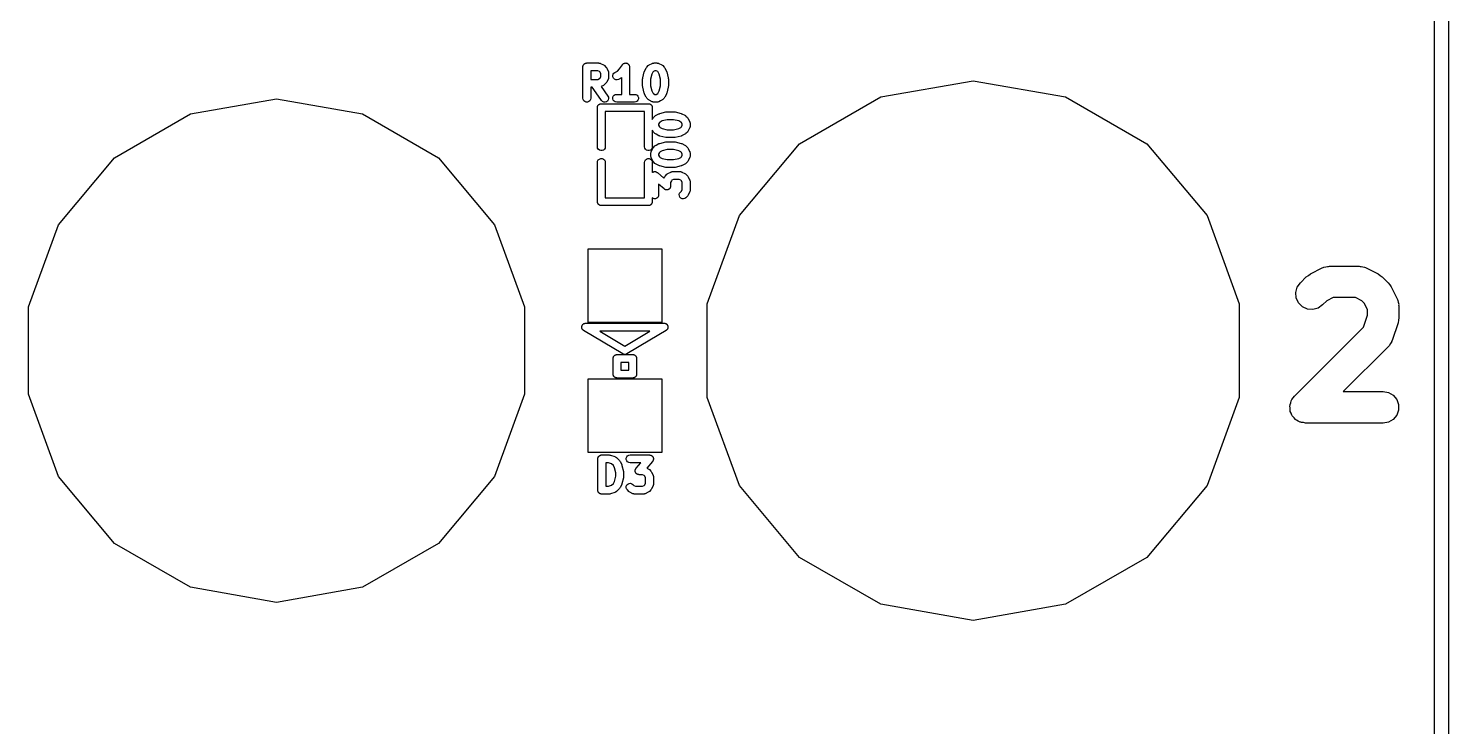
# Model space of a CAD drawing. Extents: x 51 to 137, y -158 to -25.
# Drawn here: x 113.52 to 136.51, y -80.14 to -68.83 of the extents above; entities that cross this region are included whole.
import ezdxf

# ---------------------------------------------------------------- set-up
doc = ezdxf.new("R2010")
doc.units = 0
doc.header["$MEASUREMENT"] = 0
doc.layers.add('BLACK', color=7, linetype='CONTINUOUS')

msp = doc.modelspace()

# ---------------------------------------------------------------- linework, layer by layer
at = {"layer": 'Black'}
for p, q in [((136.286, -119.911), (136.286, -28.1863)), ((136.515, -28.1813), (136.515, -119.921)), ((122.495, -69.455), (122.496, -69.4495)), ((122.495, -69.963), (122.495, -69.455)), ((122.496, -69.444), (122.498, -69.4388)), ((122.496, -69.4495), (122.496, -69.444)), ((122.498, -69.4333), (122.501, -69.4285)), ((122.498, -69.4388), (122.498, -69.4333)), ((122.501, -69.4285), (122.503, -69.4233)), ((122.503, -69.4233), (122.507, -69.419)), ((122.507, -69.419), (122.509, -69.4142)), ((122.509, -69.4142), (122.514, -69.4106)), ((122.514, -69.4106), (122.517, -69.4064)), ((122.517, -69.4064), (122.522, -69.4036)), ((122.522, -69.4036), (122.526, -69.4)), ((122.526, -69.4), (122.532, -69.3981)), ((122.532, -69.3981), (122.536, -69.3953)), ((122.536, -69.3953), (122.542, -69.3944)), ((122.542, -69.3944), (122.547, -69.3925)), ((122.547, -69.3925), (122.553, -69.3925)), ((122.553, -69.3925), (122.558, -69.3915)), ((122.558, -69.3915), (122.752, -69.3915)), ((122.752, -69.3915), (122.755, -69.3921)), ((122.755, -69.3921), (122.759, -69.3919)), ((122.759, -69.3919), (122.766, -69.394)), ((122.766, -69.394), (122.773, -69.3953)), ((122.773, -69.3953), (122.777, -69.3972)), ((122.777, -69.3972), (122.78, -69.3982)), ((122.78, -69.3982), (122.828, -69.4224)), ((122.828, -69.4224), (122.837, -69.4285)), ((122.837, -69.4285), (122.845, -69.4343)), ((122.845, -69.4343), (122.869, -69.4585)), ((122.869, -69.4585), (122.875, -69.4668)), ((123.089, -69.4871), (123.134, -69.4198)), ((123.134, -69.4198), (123.137, -69.4172)), ((123.137, -69.4172), (123.138, -69.4142)), ((123.138, -69.4142), (123.144, -69.4093)), ((123.144, -69.4093), (123.149, -69.4038)), ((123.149, -69.4038), (123.153, -69.4023)), ((123.153, -69.4023), (123.155, -69.4)), ((123.155, -69.4), (123.162, -69.3974)), ((123.162, -69.3974), (123.169, -69.3941)), ((123.169, -69.3941), (123.173, -69.3937)), ((123.173, -69.3937), (123.176, -69.3925)), ((123.176, -69.3925), (123.184, -69.3925)), ((123.184, -69.3925), (123.191, -69.3916)), ((123.191, -69.3916), (123.195, -69.3925)), ((123.195, -69.3925), (123.198, -69.3925)), ((123.198, -69.3925), (123.205, -69.3951)), ((123.205, -69.3951), (123.213, -69.3969)), ((123.213, -69.3969), (123.216, -69.3988)), ((123.216, -69.3988), (123.219, -69.4)), ((123.219, -69.4), (123.225, -69.4049)), ((123.225, -69.4049), (123.231, -69.4091)), ((123.231, -69.4091), (123.233, -69.4119)), ((123.233, -69.4119), (123.236, -69.4142)), ((123.236, -69.4142), (123.24, -69.4208)), ((123.24, -69.4208), (123.244, -69.4269)), ((123.244, -69.4269), (123.245, -69.4302)), ((123.245, -69.4302), (123.247, -69.4333)), ((123.247, -69.4333), (123.248, -69.4407)), ((123.248, -69.4407), (123.25, -69.448)), ((123.25, -69.448), (123.25, -69.4515)), ((123.25, -69.4515), (123.251, -69.455)), ((123.251, -69.455), (123.251, -69.8995)), ((123.523, -69.4668), (123.529, -69.4585)), ((123.529, -69.4585), (123.553, -69.4343)), ((123.553, -69.4343), (123.562, -69.4285)), ((123.562, -69.4285), (123.57, -69.4224)), ((123.57, -69.4224), (123.618, -69.3982)), ((123.618, -69.3982), (123.622, -69.3972)), ((123.622, -69.3972), (123.625, -69.3953)), ((123.625, -69.3953), (123.632, -69.394)), ((123.632, -69.394), (123.639, -69.3919)), ((123.639, -69.3919), (123.643, -69.3921)), ((123.643, -69.3921), (123.647, -69.3915)), ((123.647, -69.3915), (123.695, -69.3915)), ((123.695, -69.3915), (123.699, -69.3921)), ((123.699, -69.3921), (123.702, -69.3919)), ((123.702, -69.3919), (123.709, -69.394)), ((123.709, -69.394), (123.717, -69.3953)), ((123.717, -69.3953), (123.72, -69.3972)), ((123.72, -69.3972), (123.723, -69.3982)), ((123.723, -69.3982), (123.772, -69.4224)), ((123.772, -69.4224), (123.78, -69.4285)), ((123.78, -69.4285), (123.788, -69.4343)), ((123.788, -69.4343), (123.813, -69.4585)), ((123.813, -69.4585), (123.818, -69.4668)), ((122.622, -69.5185), (122.622, -69.6576)), ((122.737, -69.5185), (122.622, -69.5185)), ((122.622, -69.6576), (122.737, -69.6576)), ((122.762, -69.5314), (122.737, -69.5185)), ((122.737, -69.6576), (122.762, -69.6447)), ((122.772, -69.541), (122.762, -69.5314)), ((122.762, -69.6447), (122.772, -69.6351)), ((122.785, -69.5668), (122.772, -69.541)), ((122.772, -69.6351), (122.785, -69.6094)), ((122.785, -69.6094), (122.785, -69.5668)), ((122.875, -69.4668), (122.881, -69.475)), ((122.881, -69.475), (122.905, -69.5234)), ((122.905, -69.6527), (122.881, -69.7011)), ((122.905, -69.5234), (122.906, -69.5269)), ((122.906, -69.6492), (122.905, -69.6527)), ((122.906, -69.5269), (122.908, -69.5301)), ((122.908, -69.6461), (122.906, -69.6492)), ((122.908, -69.5301), (122.909, -69.5374)), ((122.909, -69.6387), (122.908, -69.6461)), ((122.909, -69.5374), (122.912, -69.5445)), ((122.912, -69.6316), (122.909, -69.6387)), ((122.912, -69.5445), (122.911, -69.5482)), ((122.911, -69.5482), (122.912, -69.5518)), ((122.912, -69.6243), (122.911, -69.6279)), ((122.911, -69.6279), (122.912, -69.6316)), ((122.912, -69.5518), (122.912, -69.6243)), ((122.979, -69.5963), (122.984, -69.5749)), ((122.981, -69.6183), (122.979, -69.5963)), ((122.991, -69.638), (122.981, -69.6183)), ((122.984, -69.5749), (122.996, -69.5565)), ((123.007, -69.6531), (122.991, -69.638)), ((122.996, -69.5565), (123.014, -69.5434)), ((123.027, -69.6619), (123.007, -69.6531)), ((123.014, -69.5434), (123.053, -69.5238)), ((123.049, -69.6632), (123.027, -69.6619)), ((123.07, -69.6569), (123.049, -69.6632)), ((123.053, -69.5238), (123.089, -69.4871)), ((123.119, -69.6328), (123.07, -69.6569)), ((123.124, -69.6291), (123.119, -69.6328)), ((123.124, -69.8995), (123.124, -69.6291)), ((123.462, -69.6485), (123.464, -69.6409)), ((123.462, -69.7695), (123.462, -69.6485)), ((123.464, -69.6331), (123.488, -69.5364)), ((123.464, -69.6409), (123.464, -69.6331)), ((123.488, -69.5364), (123.491, -69.53)), ((123.491, -69.53), (123.493, -69.5234)), ((123.493, -69.5234), (123.517, -69.475)), ((123.517, -69.475), (123.523, -69.4668)), ((123.61, -69.5739), (123.589, -69.6563)), ((123.589, -69.6563), (123.589, -69.7617)), ((123.626, -69.541), (123.61, -69.5739)), ((123.636, -69.5314), (123.626, -69.541)), ((123.662, -69.5185), (123.636, -69.5314)), ((123.68, -69.5185), (123.662, -69.5185)), ((123.706, -69.5314), (123.68, -69.5185)), ((123.715, -69.541), (123.706, -69.5314)), ((123.732, -69.5739), (123.715, -69.541)), ((123.753, -69.6564), (123.732, -69.5739)), ((123.753, -69.7617), (123.753, -69.6564)), ((123.818, -69.4668), (123.824, -69.475)), ((123.824, -69.475), (123.849, -69.5234)), ((123.849, -69.5234), (123.851, -69.53)), ((123.851, -69.53), (123.853, -69.5364)), ((123.853, -69.5364), (123.878, -69.6331)), ((123.878, -69.6331), (123.878, -69.6409)), ((123.878, -69.6409), (123.88, -69.6485)), ((123.88, -69.6485), (123.88, -69.7695)), ((127.32, -69.9422), (128.816, -69.6785)), ((128.816, -69.6785), (130.312, -69.9422)), ((122.622, -69.7846), (122.622, -69.963)), ((122.646, -69.7846), (122.622, -69.7846)), ((122.785, -69.983), (122.646, -69.7846)), ((122.828, -69.7537), (122.792, -69.7719)), ((122.792, -69.7719), (122.9, -69.9266)), ((122.837, -69.7476), (122.828, -69.7537)), ((122.845, -69.7418), (122.837, -69.7476)), ((122.869, -69.7176), (122.845, -69.7418)), ((122.875, -69.7093), (122.869, -69.7176)), ((122.881, -69.7011), (122.875, -69.7093)), ((122.987, -69.9313), (123.001, -69.9144)), ((123.001, -69.9144), (123.02, -69.9033)), ((123.02, -69.9033), (123.042, -69.8995)), ((123.042, -69.8995), (123.124, -69.8995)), ((123.251, -69.8995), (123.332, -69.8995)), ((123.332, -69.8995), (123.354, -69.9033)), ((123.354, -69.9033), (123.373, -69.9144)), ((123.373, -69.9144), (123.387, -69.9313)), ((123.464, -69.7771), (123.462, -69.7695)), ((123.464, -69.7849), (123.464, -69.7771)), ((123.488, -69.8816), (123.464, -69.7849)), ((123.491, -69.888), (123.488, -69.8816)), ((123.493, -69.8946), (123.491, -69.888)), ((123.517, -69.943), (123.493, -69.8946)), ((123.589, -69.7617), (123.61, -69.8441)), ((123.61, -69.8441), (123.626, -69.877)), ((123.626, -69.877), (123.636, -69.8866)), ((123.636, -69.8866), (123.662, -69.8995)), ((123.662, -69.8995), (123.68, -69.8995)), ((123.68, -69.8995), (123.706, -69.8866)), ((123.706, -69.8866), (123.715, -69.877)), ((123.715, -69.877), (123.732, -69.8441)), ((123.732, -69.8441), (123.753, -69.7617)), ((123.849, -69.8946), (123.824, -69.943)), ((123.851, -69.888), (123.849, -69.8946)), ((123.853, -69.8816), (123.851, -69.888)), ((123.878, -69.7849), (123.853, -69.8816)), ((123.88, -69.7695), (123.878, -69.7771)), ((123.878, -69.7771), (123.878, -69.7849)), ((116.138, -70.2177), (117.533, -69.9717)), ((117.533, -69.9717), (118.928, -70.2177)), ((122.498, -69.9847), (122.495, -69.963)), ((122.509, -70.0038), (122.498, -69.9847)), ((122.526, -70.018), (122.509, -70.0038)), ((122.547, -70.0255), (122.526, -70.018)), ((122.569, -70.0255), (122.547, -70.0255)), ((122.59, -70.018), (122.569, -70.0255)), ((122.607, -70.0038), (122.59, -70.018)), ((122.618, -69.9847), (122.607, -70.0038)), ((122.622, -69.963), (122.618, -69.9847)), ((122.73, -70.1142), (122.731, -70.1087)), ((122.73, -70.7492), (122.73, -70.1142)), ((122.731, -70.1032), (122.733, -70.0979)), ((122.731, -70.1087), (122.731, -70.1032)), ((122.733, -70.0979), (122.734, -70.0925)), ((122.734, -70.0925), (122.737, -70.0877)), ((122.737, -70.0877), (122.739, -70.0824)), ((122.739, -70.0824), (122.743, -70.0782)), ((122.743, -70.0782), (122.745, -70.0734)), ((122.745, -70.0734), (122.75, -70.0698)), ((122.75, -70.0698), (122.753, -70.0656)), ((122.753, -70.0656), (122.758, -70.0628)), ((122.758, -70.0628), (122.762, -70.0592)), ((122.762, -70.0592), (122.767, -70.0573)), ((122.767, -70.0573), (122.772, -70.0545)), ((122.772, -70.0545), (122.778, -70.0536)), ((122.778, -70.0536), (122.783, -70.0517)), ((122.783, -70.0517), (122.789, -70.0517)), ((122.796, -69.9994), (122.785, -69.983)), ((122.789, -70.0517), (122.794, -70.0507)), ((122.794, -70.0507), (123.556, -70.0507)), ((122.812, -70.015), (122.796, -69.9994)), ((122.832, -70.0243), (122.812, -70.015)), ((122.854, -70.0263), (122.832, -70.0243)), ((122.875, -70.0206), (122.854, -70.0263)), ((122.893, -70.0079), (122.875, -70.0206)), ((122.906, -69.9899), (122.893, -70.0079)), ((122.9, -69.9266), (122.91, -69.9466)), ((122.912, -69.9686), (122.906, -69.9899)), ((122.91, -69.9466), (122.912, -69.9686)), ((122.979, -69.952), (122.987, -69.9313)), ((122.979, -69.974), (122.979, -69.952)), ((122.987, -69.9948), (122.979, -69.974)), ((123.001, -70.0117), (122.987, -69.9948)), ((123.02, -70.0227), (123.001, -70.0117)), ((123.042, -70.0265), (123.02, -70.0227)), ((123.332, -70.0265), (123.042, -70.0265)), ((123.354, -70.0227), (123.332, -70.0265)), ((123.373, -70.0117), (123.354, -70.0227)), ((123.387, -69.9948), (123.373, -70.0117)), ((123.387, -69.9313), (123.395, -69.952)), ((123.395, -69.974), (123.387, -69.9948)), ((123.395, -69.952), (123.395, -69.974)), ((123.523, -69.9512), (123.517, -69.943)), ((123.529, -69.9595), (123.523, -69.9512)), ((123.553, -69.9837), (123.529, -69.9595)), ((123.562, -69.9895), (123.553, -69.9837)), ((123.556, -70.0507), (123.561, -70.0517)), ((123.561, -70.0517), (123.567, -70.0517)), ((123.57, -69.9956), (123.562, -69.9895)), ((123.567, -70.0517), (123.572, -70.0536)), ((123.618, -70.0198), (123.57, -69.9956)), ((123.572, -70.0536), (123.578, -70.0545)), ((123.578, -70.0545), (123.583, -70.0573)), ((123.583, -70.0573), (123.588, -70.0592)), ((123.588, -70.0592), (123.592, -70.0628)), ((123.592, -70.0628), (123.597, -70.0656)), ((123.597, -70.0656), (123.6, -70.0698)), ((123.6, -70.0698), (123.605, -70.0734)), ((123.605, -70.0734), (123.607, -70.0782)), ((123.607, -70.0782), (123.611, -70.0824)), ((123.611, -70.0824), (123.613, -70.0877)), ((123.613, -70.0877), (123.616, -70.0925)), ((123.616, -70.0925), (123.617, -70.0979)), ((123.617, -70.0979), (123.619, -70.1032)), ((123.622, -70.0208), (123.618, -70.0198)), ((123.619, -70.1032), (123.619, -70.1087)), ((123.619, -70.1087), (123.619, -70.1142)), ((123.619, -70.1142), (123.619, -70.3048)), ((123.625, -70.0227), (123.622, -70.0208)), ((123.632, -70.024), (123.625, -70.0227)), ((123.639, -70.0261), (123.632, -70.024)), ((123.643, -70.0259), (123.639, -70.0261)), ((123.647, -70.0265), (123.643, -70.0259)), ((123.695, -70.0265), (123.647, -70.0265)), ((123.699, -70.0259), (123.695, -70.0265)), ((123.702, -70.0261), (123.699, -70.0259)), ((123.709, -70.024), (123.702, -70.0261)), ((123.717, -70.0227), (123.709, -70.024)), ((123.72, -70.0208), (123.717, -70.0227)), ((123.723, -70.0198), (123.72, -70.0208)), ((123.753, -70.0053), (123.723, -70.0198)), ((123.772, -69.9956), (123.753, -70.0053)), ((123.78, -69.9896), (123.772, -69.9956)), ((123.788, -69.9837), (123.78, -69.9896)), ((123.813, -69.9595), (123.788, -69.9837)), ((123.818, -69.9512), (123.813, -69.9595)), ((123.824, -69.943), (123.818, -69.9512)), ((126.005, -70.7015), (127.32, -69.9422)), ((130.312, -69.9422), (131.627, -70.7015)), ((114.911, -70.9261), (116.138, -70.2177)), ((118.928, -70.2177), (120.155, -70.9261)), ((123.492, -70.1777), (122.857, -70.1777)), ((122.857, -70.1777), (122.857, -70.7492)), ((123.492, -70.7492), (123.492, -70.1777)), ((123.619, -70.3048), (123.626, -70.2914)), ((123.626, -70.2914), (123.632, -70.2833)), ((123.632, -70.2833), (123.638, -70.2749)), ((123.638, -70.2749), (123.662, -70.2507)), ((123.662, -70.2507), (123.671, -70.2449)), ((123.671, -70.2449), (123.679, -70.2388)), ((123.679, -70.2388), (123.727, -70.2146)), ((123.735, -70.3574), (123.722, -70.3832)), ((123.727, -70.2146), (123.734, -70.2127)), ((123.734, -70.2127), (123.74, -70.2098)), ((123.745, -70.3478), (123.735, -70.3574)), ((123.74, -70.2098), (123.837, -70.1856)), ((123.778, -70.3314), (123.745, -70.3478)), ((123.86, -70.3107), (123.778, -70.3314)), ((123.837, -70.1856), (123.845, -70.1851)), ((123.845, -70.1851), (123.852, -70.1837)), ((123.852, -70.1837), (123.973, -70.1837)), ((123.965, -70.3107), (123.86, -70.3107)), ((124.048, -70.3314), (123.965, -70.3107)), ((123.973, -70.1837), (123.981, -70.1851)), ((123.981, -70.1851), (123.989, -70.1856)), ((123.989, -70.1856), (124.085, -70.2098)), ((124.081, -70.3478), (124.048, -70.3314)), ((124.09, -70.3574), (124.081, -70.3478)), ((124.085, -70.2098), (124.092, -70.2127)), ((124.103, -70.3832), (124.09, -70.3574)), ((124.092, -70.2127), (124.098, -70.2146)), ((124.098, -70.2146), (124.147, -70.2388)), ((124.147, -70.2388), (124.155, -70.2449)), ((124.155, -70.2449), (124.163, -70.2507)), ((124.163, -70.2507), (124.188, -70.2749)), ((124.188, -70.2749), (124.193, -70.2832)), ((124.193, -70.2832), (124.199, -70.2914)), ((124.199, -70.2914), (124.224, -70.3398)), ((124.224, -70.3398), (124.225, -70.3433)), ((124.225, -70.3433), (124.226, -70.3465)), ((124.226, -70.3465), (124.228, -70.3538)), ((124.228, -70.3538), (124.23, -70.3609)), ((124.23, -70.3609), (124.23, -70.3646)), ((124.23, -70.3646), (124.23, -70.3682)), ((124.23, -70.3682), (124.23, -70.4166)), ((123.626, -70.4934), (123.619, -70.48)), ((123.619, -70.48), (123.619, -70.7492)), ((123.632, -70.5015), (123.626, -70.4934)), ((123.638, -70.5099), (123.632, -70.5015)), ((123.662, -70.5341), (123.638, -70.5099)), ((123.671, -70.5399), (123.662, -70.5341)), ((123.679, -70.5459), (123.671, -70.5399)), ((123.727, -70.5701), (123.679, -70.5459)), ((123.722, -70.3832), (123.722, -70.4016)), ((123.722, -70.4016), (123.735, -70.4273)), ((123.734, -70.5721), (123.727, -70.5701)), ((123.74, -70.5749), (123.734, -70.5721)), ((123.735, -70.4273), (123.745, -70.437)), ((123.837, -70.5991), (123.74, -70.5749)), ((123.745, -70.437), (123.778, -70.4534)), ((123.778, -70.4534), (123.86, -70.474)), ((123.845, -70.5997), (123.837, -70.5991)), ((123.852, -70.601), (123.845, -70.5997)), ((123.973, -70.601), (123.852, -70.601)), ((123.86, -70.474), (123.965, -70.474)), ((123.965, -70.474), (124.048, -70.4534)), ((123.981, -70.5997), (123.973, -70.601)), ((123.989, -70.5991), (123.981, -70.5997)), ((124.085, -70.5749), (123.989, -70.5991)), ((124.048, -70.4534), (124.081, -70.437)), ((124.081, -70.437), (124.09, -70.4273)), ((124.092, -70.5721), (124.085, -70.5749)), ((124.09, -70.4273), (124.103, -70.4016)), ((124.098, -70.5701), (124.092, -70.5721)), ((124.103, -70.5677), (124.098, -70.5701)), ((124.103, -70.4016), (124.103, -70.3832)), ((124.147, -70.5459), (124.103, -70.5677)), ((124.155, -70.5399), (124.147, -70.5459)), ((124.163, -70.5341), (124.155, -70.5399)), ((124.188, -70.5099), (124.163, -70.5341)), ((124.193, -70.5015), (124.188, -70.5099)), ((124.199, -70.4934), (124.193, -70.5015)), ((124.224, -70.445), (124.199, -70.4934)), ((124.225, -70.4415), (124.224, -70.445)), ((124.226, -70.4383), (124.225, -70.4415)), ((124.228, -70.431), (124.226, -70.4383)), ((124.23, -70.4238), (124.228, -70.431)), ((124.23, -70.4166), (124.23, -70.4202)), ((124.23, -70.4202), (124.23, -70.4238)), ((122.734, -70.7709), (122.73, -70.7492)), ((122.745, -70.79), (122.734, -70.7709)), ((122.762, -70.8042), (122.745, -70.79)), ((122.783, -70.8117), (122.762, -70.8042)), ((122.805, -70.8117), (122.783, -70.8117)), ((122.826, -70.8042), (122.805, -70.8117)), ((122.843, -70.79), (122.826, -70.8042)), ((122.854, -70.7709), (122.843, -70.79)), ((122.857, -70.7492), (122.854, -70.7709)), ((123.496, -70.7709), (123.492, -70.7492)), ((123.507, -70.79), (123.496, -70.7709)), ((123.524, -70.8042), (123.507, -70.79)), ((123.545, -70.8117), (123.524, -70.8042)), ((123.567, -70.8117), (123.545, -70.8117)), ((123.588, -70.8042), (123.567, -70.8117)), ((123.605, -70.79), (123.588, -70.8042)), ((123.596, -70.8447), (123.598, -70.8376)), ((123.598, -70.8376), (123.599, -70.8303)), ((123.599, -70.8303), (123.601, -70.8271)), ((123.601, -70.8271), (123.602, -70.8236)), ((123.602, -70.8236), (123.626, -70.7752)), ((123.616, -70.7709), (123.605, -70.79)), ((123.619, -70.7492), (123.616, -70.7709)), ((123.626, -70.7752), (123.632, -70.7671)), ((123.632, -70.7671), (123.638, -70.7587)), ((123.638, -70.7587), (123.662, -70.7345)), ((123.662, -70.7345), (123.671, -70.7287)), ((123.671, -70.7287), (123.679, -70.7226)), ((123.679, -70.7226), (123.727, -70.6985)), ((123.727, -70.6985), (123.734, -70.6965)), ((123.734, -70.6965), (123.74, -70.6936)), ((123.745, -70.8316), (123.735, -70.8412)), ((123.74, -70.6936), (123.837, -70.6695)), ((123.778, -70.8152), (123.745, -70.8316)), ((123.86, -70.7946), (123.778, -70.8152)), ((123.837, -70.6695), (123.845, -70.6689)), ((123.845, -70.6689), (123.852, -70.6676)), ((123.852, -70.6676), (123.973, -70.6676)), ((123.965, -70.7946), (123.86, -70.7946)), ((124.048, -70.8152), (123.965, -70.7946)), ((123.973, -70.6676), (123.981, -70.6689)), ((123.981, -70.6689), (123.989, -70.6695)), ((123.989, -70.6695), (124.085, -70.6936)), ((124.081, -70.8316), (124.048, -70.8152)), ((124.09, -70.8412), (124.081, -70.8316)), ((124.085, -70.6936), (124.092, -70.6965)), ((124.092, -70.6965), (124.098, -70.6985)), ((124.098, -70.6985), (124.147, -70.7226)), ((124.147, -70.7226), (124.155, -70.7287)), ((124.155, -70.7287), (124.163, -70.7345)), ((124.163, -70.7345), (124.188, -70.7587)), ((124.188, -70.7587), (124.193, -70.7671)), ((124.193, -70.7671), (124.199, -70.7752)), ((124.199, -70.7752), (124.224, -70.8236)), ((124.224, -70.8236), (124.225, -70.8271)), ((124.225, -70.8271), (124.226, -70.8303)), ((124.226, -70.8303), (124.228, -70.8376)), ((124.228, -70.8376), (124.23, -70.8447)), ((125.029, -71.8648), (126.005, -70.7015)), ((131.627, -70.7015), (132.603, -71.8648)), ((114, -72.0114), (114.911, -70.9261)), ((120.155, -70.9261), (121.066, -72.0114)), ((122.73, -71.0032), (122.734, -70.9815)), ((122.73, -71.6382), (122.73, -71.0032)), ((122.734, -70.9815), (122.745, -70.9624)), ((122.745, -70.9624), (122.762, -70.9482)), ((122.762, -70.9482), (122.783, -70.9407)), ((122.783, -70.9407), (122.805, -70.9407)), ((122.805, -70.9407), (122.826, -70.9482)), ((122.826, -70.9482), (122.843, -70.9624)), ((122.843, -70.9624), (122.854, -70.9815)), ((122.854, -70.9815), (122.857, -71.0032)), ((122.857, -71.0032), (122.857, -71.5747)), ((123.492, -71.0032), (123.496, -70.9815)), ((123.492, -71.5747), (123.492, -71.0032)), ((123.496, -70.9815), (123.507, -70.9624)), ((123.507, -70.9624), (123.524, -70.9482)), ((123.524, -70.9482), (123.545, -70.9407)), ((123.545, -70.9407), (123.567, -70.9407)), ((123.567, -70.9407), (123.588, -70.9482)), ((123.588, -70.9482), (123.605, -70.9624)), ((123.595, -70.852), (123.596, -70.8484)), ((123.595, -70.9004), (123.595, -70.852)), ((123.596, -70.904), (123.595, -70.9004)), ((123.596, -70.8484), (123.596, -70.8447)), ((123.596, -70.9077), (123.596, -70.904)), ((123.598, -70.9148), (123.596, -70.9077)), ((123.599, -70.9221), (123.598, -70.9148)), ((123.601, -70.9253), (123.599, -70.9221)), ((123.602, -70.9288), (123.601, -70.9253)), ((123.626, -70.9772), (123.602, -70.9288)), ((123.605, -70.9624), (123.616, -70.9815)), ((123.616, -70.9815), (123.619, -71.0032)), ((123.619, -71.0032), (123.619, -71.1651)), ((123.632, -70.9853), (123.626, -70.9772)), ((123.638, -70.9937), (123.632, -70.9853)), ((123.662, -71.0179), (123.638, -70.9937)), ((123.671, -71.0237), (123.662, -71.0179)), ((123.679, -71.0298), (123.671, -71.0237)), ((123.727, -71.0539), (123.679, -71.0298)), ((123.735, -70.8412), (123.722, -70.867)), ((123.722, -70.867), (123.722, -70.8854)), ((123.722, -70.8854), (123.735, -70.9112)), ((123.734, -71.0559), (123.727, -71.0539)), ((123.74, -71.0588), (123.734, -71.0559)), ((123.735, -70.9112), (123.745, -70.9208)), ((123.837, -71.0829), (123.74, -71.0588)), ((123.745, -70.9208), (123.778, -70.9372)), ((123.778, -70.9372), (123.86, -70.9578)), ((123.86, -70.9578), (123.965, -70.9578)), ((123.965, -70.9578), (124.048, -70.9372)), ((124.085, -71.0588), (123.989, -71.0829)), ((124.048, -70.9372), (124.081, -70.9208)), ((124.081, -70.9208), (124.09, -70.9112)), ((124.092, -71.0559), (124.085, -71.0588)), ((124.103, -70.867), (124.09, -70.8412)), ((124.09, -70.9112), (124.103, -70.8854)), ((124.098, -71.0539), (124.092, -71.0559)), ((124.103, -71.0515), (124.098, -71.0539)), ((124.103, -70.8854), (124.103, -70.867)), ((124.147, -71.0298), (124.103, -71.0515)), ((124.155, -71.0237), (124.147, -71.0298)), ((124.163, -71.0179), (124.155, -71.0237)), ((124.188, -70.9937), (124.163, -71.0179)), ((124.193, -70.9854), (124.188, -70.9937)), ((124.199, -70.9772), (124.193, -70.9854)), ((124.224, -70.9288), (124.199, -70.9772)), ((124.225, -70.9253), (124.224, -70.9288)), ((124.226, -70.9221), (124.225, -70.9253)), ((124.228, -70.9148), (124.226, -70.9221)), ((124.23, -70.9077), (124.228, -70.9148)), ((124.23, -70.8447), (124.23, -70.8484)), ((124.23, -70.8484), (124.23, -70.852)), ((124.23, -70.852), (124.23, -70.9004)), ((124.23, -70.9004), (124.23, -70.904)), ((124.23, -70.904), (124.23, -70.9077)), ((123.619, -71.1651), (123.623, -71.163)), ((123.623, -71.163), (123.627, -71.1599)), ((123.627, -71.1599), (123.633, -71.1578)), ((123.633, -71.1578), (123.638, -71.1548)), ((123.638, -71.1548), (123.643, -71.154)), ((123.643, -71.154), (123.648, -71.1523)), ((123.648, -71.1523), (123.654, -71.1523)), ((123.654, -71.1523), (123.66, -71.1514)), ((123.66, -71.1514), (123.665, -71.1523)), ((123.665, -71.1523), (123.67, -71.1523)), ((123.67, -71.1523), (123.676, -71.1545)), ((123.676, -71.1545), (123.682, -71.1557)), ((123.682, -71.1557), (123.686, -71.1582)), ((123.686, -71.1582), (123.691, -71.1599)), ((123.691, -71.1599), (123.695, -71.1639)), ((123.695, -71.1639), (123.701, -71.1671)), ((123.701, -71.1671), (123.807, -71.2602)), ((123.807, -71.2602), (123.82, -71.2348)), ((123.82, -71.2348), (123.826, -71.2267)), ((123.826, -71.2267), (123.832, -71.2183)), ((123.832, -71.2183), (123.856, -71.1942)), ((123.845, -71.0835), (123.837, -71.0829)), ((123.852, -71.0848), (123.845, -71.0835)), ((123.973, -71.0848), (123.852, -71.0848)), ((123.856, -71.1942), (123.864, -71.1883)), ((123.864, -71.1883), (123.872, -71.1823)), ((123.872, -71.1823), (123.921, -71.1581)), ((123.921, -71.1581), (123.924, -71.157)), ((123.924, -71.157), (123.927, -71.1552)), ((123.927, -71.1552), (123.935, -71.1539)), ((123.938, -71.2912), (123.929, -71.3009)), ((123.935, -71.1539), (123.942, -71.1518)), ((123.964, -71.2784), (123.938, -71.2912)), ((123.942, -71.1518), (123.945, -71.152)), ((123.945, -71.152), (123.949, -71.1514)), ((123.949, -71.1514), (124.07, -71.1514)), ((124.055, -71.2784), (123.964, -71.2784)), ((123.981, -71.0835), (123.973, -71.0848)), ((123.989, -71.0829), (123.981, -71.0835)), ((124.081, -71.2912), (124.055, -71.2784)), ((124.07, -71.1514), (124.074, -71.152)), ((124.074, -71.152), (124.077, -71.1518)), ((124.077, -71.1518), (124.084, -71.1539)), ((124.09, -71.3009), (124.081, -71.2912)), ((124.084, -71.1539), (124.092, -71.1552)), ((124.092, -71.1552), (124.095, -71.157)), ((124.095, -71.157), (124.098, -71.1581)), ((124.098, -71.1581), (124.147, -71.1823)), ((124.147, -71.1823), (124.155, -71.1883)), ((124.155, -71.1883), (124.163, -71.1942)), ((124.163, -71.1942), (124.188, -71.2183)), ((124.188, -71.2183), (124.193, -71.2267)), ((124.193, -71.2267), (124.199, -71.2348)), ((124.199, -71.2348), (124.224, -71.2832)), ((124.224, -71.2832), (124.225, -71.2867)), ((124.225, -71.2867), (124.226, -71.2899)), ((124.226, -71.2899), (124.228, -71.2972)), ((124.228, -71.2972), (124.23, -71.3044)), ((123.722, -71.5293), (123.718, -71.5511)), ((123.811, -71.432), (123.722, -71.3548)), ((123.722, -71.3548), (123.722, -71.5293)), ((123.816, -71.4352), (123.811, -71.432)), ((123.821, -71.4392), (123.816, -71.4352)), ((123.825, -71.4409), (123.821, -71.4392)), ((123.829, -71.4434), (123.825, -71.4409)), ((123.835, -71.4446), (123.829, -71.4434)), ((123.841, -71.4467), (123.835, -71.4446)), ((123.846, -71.4467), (123.841, -71.4467)), ((123.851, -71.4477), (123.846, -71.4467)), ((123.857, -71.4467), (123.851, -71.4477)), ((123.863, -71.4467), (123.857, -71.4467)), ((123.868, -71.4451), (123.863, -71.4467)), ((123.873, -71.4443), (123.868, -71.4451)), ((123.878, -71.4413), (123.873, -71.4443)), ((123.884, -71.4392), (123.878, -71.4413)), ((123.888, -71.436), (123.884, -71.4392)), ((123.892, -71.4337), (123.888, -71.436)), ((123.896, -71.429), (123.892, -71.4337)), ((123.901, -71.425), (123.896, -71.429)), ((123.903, -71.4208), (123.901, -71.425)), ((123.907, -71.4171), (123.903, -71.4208)), ((123.909, -71.4113), (123.907, -71.4171)), ((123.912, -71.4059), (123.909, -71.4113)), ((123.913, -71.4011), (123.912, -71.4059)), ((123.915, -71.3965), (123.913, -71.4011)), ((123.916, -71.3842), (123.915, -71.3903)), ((123.915, -71.3903), (123.915, -71.3965)), ((123.929, -71.3009), (123.916, -71.3266)), ((123.916, -71.3266), (123.916, -71.3842)), ((124.055, -71.5238), (124.061, -71.5025)), ((124.057, -71.5458), (124.055, -71.5238)), ((124.061, -71.5025), (124.074, -71.4844)), ((124.074, -71.4844), (124.09, -71.4675)), ((124.103, -71.3266), (124.09, -71.3009)), ((124.09, -71.4675), (124.103, -71.4418)), ((124.103, -71.4418), (124.103, -71.3266)), ((124.224, -71.4852), (124.199, -71.5336)), ((124.225, -71.4817), (124.224, -71.4852)), ((124.226, -71.4785), (124.225, -71.4817)), ((124.228, -71.4712), (124.226, -71.4785)), ((124.23, -71.464), (124.228, -71.4712)), ((124.23, -71.3044), (124.23, -71.308)), ((124.23, -71.308), (124.23, -71.3116)), ((124.23, -71.3116), (124.23, -71.4568)), ((124.23, -71.4568), (124.23, -71.4604)), ((124.23, -71.4604), (124.23, -71.464)), ((122.731, -71.6437), (122.73, -71.6382)), ((122.731, -71.6492), (122.731, -71.6437)), ((122.733, -71.6544), (122.731, -71.6492)), ((122.734, -71.6599), (122.733, -71.6544)), ((122.737, -71.6647), (122.734, -71.6599)), ((122.739, -71.67), (122.737, -71.6647)), ((122.743, -71.6742), (122.739, -71.67)), ((122.745, -71.679), (122.743, -71.6742)), ((122.75, -71.6826), (122.745, -71.679)), ((122.753, -71.6868), (122.75, -71.6826)), ((122.758, -71.6896), (122.753, -71.6868)), ((122.762, -71.6932), (122.758, -71.6896)), ((122.767, -71.6951), (122.762, -71.6932)), ((122.772, -71.6979), (122.767, -71.6951)), ((122.778, -71.6988), (122.772, -71.6979)), ((122.783, -71.7007), (122.778, -71.6988)), ((122.789, -71.7007), (122.783, -71.7007)), ((122.794, -71.7017), (122.789, -71.7007)), ((123.556, -71.7017), (122.794, -71.7017)), ((122.857, -71.5747), (123.492, -71.5747)), ((123.561, -71.7007), (123.556, -71.7017)), ((123.567, -71.7007), (123.561, -71.7007)), ((123.572, -71.6988), (123.567, -71.7007)), ((123.578, -71.6979), (123.572, -71.6988)), ((123.583, -71.6951), (123.578, -71.6979)), ((123.588, -71.6932), (123.583, -71.6951)), ((123.592, -71.6896), (123.588, -71.6932)), ((123.597, -71.6868), (123.592, -71.6896)), ((123.6, -71.6826), (123.597, -71.6868)), ((123.605, -71.679), (123.6, -71.6826)), ((123.607, -71.6742), (123.605, -71.679)), ((123.611, -71.67), (123.607, -71.6742)), ((123.613, -71.6647), (123.611, -71.67)), ((123.616, -71.6599), (123.613, -71.6647)), ((123.617, -71.6544), (123.616, -71.6599)), ((123.619, -71.6492), (123.617, -71.6544)), ((123.627, -71.5843), (123.619, -71.578)), ((123.619, -71.578), (123.619, -71.6382)), ((123.619, -71.6382), (123.619, -71.6437)), ((123.619, -71.6437), (123.619, -71.6492)), ((123.648, -71.5919), (123.627, -71.5843)), ((123.67, -71.5919), (123.648, -71.5919)), ((123.691, -71.5843), (123.67, -71.5919)), ((123.707, -71.5702), (123.691, -71.5843)), ((123.718, -71.5511), (123.707, -71.5702)), ((124.066, -71.5658), (124.057, -71.5458)), ((124.082, -71.5814), (124.066, -71.5658)), ((124.102, -71.5907), (124.082, -71.5814)), ((124.124, -71.5926), (124.102, -71.5907)), ((124.145, -71.5869), (124.124, -71.5926)), ((124.163, -71.5742), (124.145, -71.5869)), ((124.188, -71.5501), (124.163, -71.5742)), ((124.193, -71.5417), (124.188, -71.5501)), ((124.199, -71.5336), (124.193, -71.5417)), ((124.51, -73.2919), (125.029, -71.8648)), ((132.603, -71.8648), (133.122, -73.2919)), ((113.515, -73.3428), (114, -72.0114)), ((121.066, -72.0114), (121.551, -73.3428)), ((122.578, -73.594), (122.578, -72.4002)), ((122.578, -72.4002), (123.772, -72.4002)), ((123.772, -72.4002), (123.772, -73.594)), ((134.114, -72.9523), (134.211, -72.8556)), ((134.211, -72.8556), (134.244, -72.8322)), ((134.244, -72.8322), (134.277, -72.808)), ((134.277, -72.808), (134.47, -72.7112)), ((134.47, -72.7112), (134.484, -72.707)), ((134.484, -72.707), (134.497, -72.6997)), ((134.497, -72.6997), (134.526, -72.6945)), ((134.526, -72.6945), (134.555, -72.6861)), ((134.555, -72.6861), (134.569, -72.6869)), ((134.569, -72.6869), (134.584, -72.6844)), ((134.584, -72.6844), (135.068, -72.6844)), ((135.068, -72.6844), (135.082, -72.6869)), ((135.082, -72.6869), (135.097, -72.6861)), ((135.097, -72.6861), (135.125, -72.6945)), ((135.125, -72.6945), (135.154, -72.6997)), ((135.154, -72.6997), (135.167, -72.707)), ((135.167, -72.707), (135.181, -72.7112)), ((135.181, -72.7112), (135.375, -72.808)), ((135.375, -72.808), (135.407, -72.8322)), ((135.407, -72.8322), (135.441, -72.8556)), ((135.441, -72.8556), (135.537, -72.9523)), ((134.04, -73.1098), (134.063, -73.0246)), ((134.048, -73.1977), (134.04, -73.1098)), ((134.063, -73.0246), (134.114, -72.9523)), ((135.537, -72.9523), (135.561, -72.9856)), ((135.561, -72.9856), (135.585, -73.0183)), ((135.585, -73.0183), (135.682, -73.2119)), ((113.515, -74.7596), (113.515, -73.3428)), ((121.551, -73.3428), (121.551, -74.7596)), ((124.51, -74.8105), (124.51, -73.2919)), ((133.122, -73.2919), (133.122, -74.8105)), ((134.085, -73.2776), (134.048, -73.1977)), ((134.148, -73.34), (134.085, -73.2776)), ((134.228, -73.3773), (134.148, -73.34)), ((134.401, -73.3621), (134.316, -73.385)), ((134.473, -73.3115), (134.401, -73.3621)), ((134.541, -73.2439), (134.473, -73.3115)), ((134.644, -73.1924), (134.541, -73.2439)), ((135.008, -73.1924), (134.644, -73.1924)), ((135.111, -73.2439), (135.008, -73.1924)), ((135.149, -73.2824), (135.111, -73.2439)), ((135.201, -73.3854), (135.149, -73.2824)), ((135.682, -73.2119), (135.686, -73.2259)), ((135.686, -73.2259), (135.693, -73.2386)), ((135.693, -73.2386), (135.698, -73.2679)), ((135.698, -73.2679), (135.707, -73.2964)), ((135.707, -73.2964), (135.706, -73.311)), ((135.706, -73.311), (135.709, -73.3254)), ((135.709, -73.3254), (135.709, -73.519)), ((123.772, -73.594), (122.578, -73.594)), ((134.316, -73.385), (134.228, -73.3773)), ((135.136, -73.672), (135.201, -73.4778)), ((135.201, -73.4778), (135.201, -73.3854)), ((135.696, -73.5993), (135.599, -73.8896)), ((135.702, -73.559), (135.696, -73.5993)), ((135.709, -73.519), (135.702, -73.559)), ((122.477, -73.6592), (122.48, -73.6535)), ((122.477, -73.6642), (122.477, -73.6592)), ((122.477, -73.6691), (122.477, -73.6642)), ((122.477, -73.6751), (122.477, -73.6691)), ((122.477, -73.6812), (122.477, -73.6751)), ((122.479, -73.6859), (122.477, -73.6812)), ((122.48, -73.6909), (122.479, -73.6859)), ((122.48, -73.6535), (122.481, -73.6475)), ((122.483, -73.6962), (122.48, -73.6909)), ((122.481, -73.6475), (122.483, -73.6432)), ((122.483, -73.6432), (122.485, -73.6384)), ((122.485, -73.7019), (122.483, -73.6962)), ((122.485, -73.6384), (122.489, -73.6338)), ((122.488, -73.7058), (122.485, -73.7019)), ((122.491, -73.7102), (122.488, -73.7058)), ((122.489, -73.6338), (122.492, -73.6286)), ((122.495, -73.7142), (122.491, -73.7102)), ((122.492, -73.6286), (122.496, -73.6254)), ((122.499, -73.7188), (122.495, -73.7142)), ((122.496, -73.6254), (122.499, -73.6216)), ((122.499, -73.6216), (122.504, -73.6185)), ((122.504, -73.7214), (122.499, -73.7188)), ((122.504, -73.6185), (122.509, -73.6147)), ((122.507, -73.7247), (122.504, -73.7214)), ((123.142, -74.1057), (122.507, -73.7247)), ((122.509, -73.6147), (122.514, -73.613)), ((122.514, -73.613), (122.518, -73.6105)), ((122.518, -73.6105), (122.524, -73.6095)), ((122.524, -73.6095), (122.53, -73.6075)), ((122.53, -73.6075), (122.535, -73.6076)), ((122.535, -73.6076), (122.54, -73.6067)), ((122.54, -73.6067), (123.81, -73.6067)), ((123.581, -73.7337), (122.769, -73.7337)), ((122.769, -73.7337), (123.175, -73.9771)), ((123.175, -73.9771), (123.581, -73.7337)), ((123.843, -73.7247), (123.581, -73.8818)), ((123.81, -73.6067), (123.815, -73.6076)), ((123.815, -73.6076), (123.82, -73.6075)), ((123.82, -73.6075), (123.826, -73.6095)), ((123.826, -73.6095), (123.832, -73.6105)), ((123.832, -73.6105), (123.836, -73.613)), ((123.836, -73.613), (123.841, -73.6147)), ((123.841, -73.6147), (123.846, -73.6185)), ((123.846, -73.7214), (123.843, -73.7247)), ((123.846, -73.6185), (123.851, -73.6216)), ((123.851, -73.7188), (123.846, -73.7214)), ((123.851, -73.6216), (123.854, -73.6254)), ((123.855, -73.7142), (123.851, -73.7188)), ((123.854, -73.6254), (123.858, -73.6286)), ((123.859, -73.7102), (123.855, -73.7142)), ((123.858, -73.6286), (123.861, -73.6338)), ((123.862, -73.7058), (123.859, -73.7102)), ((123.861, -73.6338), (123.865, -73.6384)), ((123.865, -73.7019), (123.862, -73.7058)), ((123.865, -73.6384), (123.867, -73.6432)), ((123.867, -73.6962), (123.865, -73.7019)), ((123.867, -73.6432), (123.869, -73.6475)), ((123.87, -73.6909), (123.867, -73.6962)), ((123.869, -73.6475), (123.87, -73.6535)), ((123.87, -73.6535), (123.873, -73.6592)), ((123.871, -73.6859), (123.87, -73.6909)), ((123.873, -73.6812), (123.871, -73.6859)), ((123.873, -73.6592), (123.873, -73.6642)), ((123.873, -73.6642), (123.873, -73.6691)), ((123.873, -73.6691), (123.873, -73.6751)), ((123.873, -73.6751), (123.873, -73.6812)), ((134.017, -74.7908), (135.136, -73.672)), ((123.581, -73.8818), (123.208, -74.1057)), ((135.537, -73.9889), (134.81, -74.7164)), ((135.546, -73.9769), (135.537, -73.9889)), ((135.557, -73.9671), (135.546, -73.9769)), ((135.571, -73.941), (135.557, -73.9671)), ((135.588, -73.9166), (135.571, -73.941)), ((135.592, -73.9025), (135.588, -73.9166)), ((135.599, -73.8896), (135.592, -73.9025)), ((122.984, -74.1782), (122.985, -74.1727)), ((122.984, -74.4322), (122.984, -74.1782)), ((122.985, -74.1672), (122.987, -74.1619)), ((122.985, -74.1727), (122.985, -74.1672)), ((122.987, -74.1619), (122.988, -74.1565)), ((122.988, -74.1565), (122.991, -74.1517)), ((122.991, -74.1517), (122.993, -74.1465)), ((122.993, -74.1465), (122.997, -74.1422)), ((122.997, -74.1422), (122.999, -74.1374)), ((122.999, -74.1374), (123.004, -74.1338)), ((123.004, -74.1338), (123.007, -74.1296)), ((123.007, -74.1296), (123.012, -74.1268)), ((123.012, -74.1268), (123.016, -74.1232)), ((123.016, -74.1232), (123.021, -74.1213)), ((123.021, -74.1213), (123.026, -74.1185)), ((123.026, -74.1185), (123.032, -74.1176)), ((123.032, -74.1176), (123.037, -74.1157)), ((123.037, -74.1157), (123.043, -74.1157)), ((123.043, -74.1157), (123.048, -74.1147)), ((123.048, -74.1147), (123.302, -74.1147)), ((123.238, -74.2417), (123.111, -74.2417)), ((123.111, -74.2417), (123.111, -74.3687)), ((123.143, -74.106), (123.142, -74.1057)), ((123.144, -74.1067), (123.143, -74.106)), ((123.154, -74.11), (123.144, -74.1067)), ((123.163, -74.1135), (123.154, -74.11)), ((123.164, -74.1136), (123.163, -74.1135)), ((123.165, -74.1139), (123.164, -74.1136)), ((123.175, -74.1137), (123.165, -74.1139)), ((123.185, -74.1139), (123.175, -74.1137)), ((123.186, -74.1136), (123.185, -74.1139)), ((123.187, -74.1135), (123.186, -74.1136)), ((123.196, -74.11), (123.187, -74.1135)), ((123.206, -74.1067), (123.196, -74.11)), ((123.207, -74.106), (123.206, -74.1067)), ((123.208, -74.1057), (123.207, -74.106)), ((123.238, -74.3687), (123.238, -74.2417)), ((123.302, -74.1147), (123.307, -74.1157)), ((123.307, -74.1157), (123.313, -74.1157)), ((123.313, -74.1157), (123.318, -74.1176)), ((123.318, -74.1176), (123.324, -74.1185)), ((123.324, -74.1185), (123.329, -74.1213)), ((123.329, -74.1213), (123.334, -74.1232)), ((123.334, -74.1232), (123.338, -74.1268)), ((123.338, -74.1268), (123.343, -74.1296)), ((123.343, -74.1296), (123.346, -74.1338)), ((123.346, -74.1338), (123.351, -74.1374)), ((123.351, -74.1374), (123.353, -74.1422)), ((123.353, -74.1422), (123.357, -74.1465)), ((123.357, -74.1465), (123.359, -74.1517)), ((123.359, -74.1517), (123.362, -74.1565)), ((123.362, -74.1565), (123.363, -74.1619)), ((123.363, -74.1619), (123.365, -74.1672)), ((123.365, -74.1672), (123.365, -74.1727)), ((123.365, -74.1727), (123.365, -74.1782)), ((123.365, -74.1782), (123.365, -74.4322)), ((122.578, -75.7022), (122.578, -74.5084)), ((122.578, -74.5084), (123.772, -74.5084)), ((122.985, -74.4377), (122.984, -74.4322)), ((122.985, -74.4432), (122.985, -74.4377)), ((122.987, -74.4484), (122.985, -74.4432)), ((122.988, -74.4539), (122.987, -74.4484)), ((122.991, -74.4587), (122.988, -74.4539)), ((122.993, -74.4639), (122.991, -74.4587)), ((122.997, -74.4682), (122.993, -74.4639)), ((122.999, -74.473), (122.997, -74.4682)), ((123.004, -74.4766), (122.999, -74.473)), ((123.007, -74.4808), (123.004, -74.4766)), ((123.012, -74.4836), (123.007, -74.4808)), ((123.016, -74.4872), (123.012, -74.4836)), ((123.021, -74.4891), (123.016, -74.4872)), ((123.026, -74.4919), (123.021, -74.4891)), ((123.032, -74.4928), (123.026, -74.4919)), ((123.037, -74.4947), (123.032, -74.4928)), ((123.043, -74.4947), (123.037, -74.4947)), ((123.048, -74.4957), (123.043, -74.4947)), ((123.302, -74.4957), (123.048, -74.4957)), ((123.111, -74.3687), (123.238, -74.3687)), ((123.307, -74.4947), (123.302, -74.4957)), ((123.313, -74.4947), (123.307, -74.4947)), ((123.318, -74.4928), (123.313, -74.4947)), ((123.324, -74.4919), (123.318, -74.4928)), ((123.329, -74.4891), (123.324, -74.4919)), ((123.334, -74.4872), (123.329, -74.4891)), ((123.338, -74.4836), (123.334, -74.4872)), ((123.343, -74.4808), (123.338, -74.4836)), ((123.346, -74.4766), (123.343, -74.4808)), ((123.351, -74.473), (123.346, -74.4766)), ((123.353, -74.4682), (123.351, -74.473)), ((123.357, -74.4639), (123.353, -74.4682)), ((123.359, -74.4587), (123.357, -74.4639)), ((123.362, -74.4539), (123.359, -74.4587)), ((123.363, -74.4484), (123.362, -74.4539)), ((123.365, -74.4432), (123.363, -74.4484)), ((123.365, -74.4322), (123.365, -74.4377)), ((123.365, -74.4377), (123.365, -74.4432)), ((123.772, -74.5084), (123.772, -75.7022)), ((134.81, -74.7164), (135.455, -74.7164)), ((135.455, -74.7164), (135.541, -74.7317)), ((135.541, -74.7317), (135.618, -74.7758)), ((114, -76.091), (113.515, -74.7596)), ((121.551, -74.7596), (121.066, -76.091)), ((125.029, -76.2376), (124.51, -74.8105)), ((133.122, -74.8105), (132.603, -76.2376)), ((133.944, -74.9483), (133.947, -74.9375)), ((133.947, -74.9813), (133.944, -74.9483)), ((133.947, -74.9263), (133.958, -74.8951)), ((133.947, -74.9375), (133.947, -74.9263)), ((133.958, -74.8951), (133.966, -74.8631)), ((133.966, -74.8631), (133.973, -74.8539)), ((133.973, -74.8539), (133.977, -74.8434)), ((133.977, -74.8434), (133.998, -74.818)), ((133.998, -74.818), (134.017, -74.7908)), ((135.618, -74.7758), (135.675, -74.8434)), ((135.675, -74.8434), (135.705, -74.9263)), ((135.705, -74.9263), (135.705, -75.0145)), ((133.947, -75.0145), (133.947, -74.9813)), ((133.95, -75.025), (133.947, -75.0145)), ((133.951, -75.0361), (133.95, -75.025)), ((133.965, -75.0662), (133.951, -75.0361)), ((133.977, -75.0974), (133.965, -75.0662)), ((133.984, -75.106), (133.977, -75.0974)), ((133.989, -75.1161), (133.984, -75.106)), ((134.012, -75.1396), (133.989, -75.1161)), ((134.033, -75.165), (134.012, -75.1396)), ((134.043, -75.1706), (134.033, -75.165)), ((134.051, -75.1785), (134.043, -75.1706)), ((134.081, -75.1925), (134.051, -75.1785)), ((134.11, -75.2091), (134.081, -75.1925)), ((134.121, -75.211), (134.11, -75.2091)), ((135.541, -75.2091), (135.455, -75.2244)), ((135.618, -75.165), (135.541, -75.2091)), ((135.675, -75.0974), (135.618, -75.165)), ((135.705, -75.0145), (135.675, -75.0974)), ((134.131, -75.2157), (134.121, -75.211)), ((134.164, -75.2186), (134.131, -75.2157)), ((134.197, -75.2244), (134.164, -75.2186)), ((135.455, -75.2244), (134.197, -75.2244)), ((123.772, -75.7022), (122.578, -75.7022)), ((122.737, -75.805), (122.738, -75.7995)), ((122.737, -76.313), (122.737, -75.805)), ((122.738, -75.794), (122.739, -75.7888)), ((122.738, -75.7995), (122.738, -75.794)), ((122.739, -75.7888), (122.74, -75.7833)), ((122.74, -75.7833), (122.743, -75.7785)), ((122.743, -75.7785), (122.745, -75.7733)), ((122.745, -75.7733), (122.749, -75.769)), ((122.749, -75.769), (122.751, -75.7642)), ((122.751, -75.7642), (122.756, -75.7606)), ((122.756, -75.7606), (122.759, -75.7564)), ((122.759, -75.7564), (122.764, -75.7536)), ((122.764, -75.7536), (122.768, -75.75)), ((122.768, -75.75), (122.774, -75.7481)), ((122.774, -75.7481), (122.778, -75.7453)), ((122.778, -75.7453), (122.784, -75.7444)), ((122.784, -75.7444), (122.789, -75.7425)), ((122.789, -75.7425), (122.795, -75.7425)), ((122.795, -75.7425), (122.8, -75.7415)), ((122.8, -75.7415), (122.921, -75.7415)), ((122.911, -75.8685), (122.864, -75.8685)), ((122.864, -75.8685), (122.864, -76.2495)), ((122.959, -75.8847), (122.911, -75.8685)), ((122.921, -75.7415), (122.931, -75.7433)), ((122.931, -75.7433), (122.941, -75.7448)), ((122.941, -75.7448), (123.014, -75.769)), ((122.99, -75.9152), (122.959, -75.8847)), ((123.014, -75.769), (123.017, -75.7707)), ((123.017, -75.7707), (123.02, -75.7716)), ((123.02, -75.7716), (123.027, -75.7759)), ((123.027, -75.7759), (123.033, -75.7795)), ((123.033, -75.7795), (123.035, -75.7822)), ((123.035, -75.7822), (123.038, -75.7843)), ((123.038, -75.7843), (123.087, -75.8327)), ((123.087, -75.8327), (123.093, -75.841)), ((123.093, -75.841), (123.099, -75.8492)), ((123.099, -75.8492), (123.123, -75.8976)), ((123.123, -75.8976), (123.125, -75.9042)), ((123.197, -75.794), (123.205, -75.7733)), ((123.197, -75.816), (123.197, -75.794)), ((123.205, -75.8368), (123.197, -75.816)), ((123.205, -75.7733), (123.219, -75.7564)), ((123.219, -75.8537), (123.205, -75.8368)), ((123.219, -75.7564), (123.238, -75.7453)), ((123.238, -75.8647), (123.219, -75.8537)), ((123.238, -75.7453), (123.26, -75.7415)), ((123.26, -75.8685), (123.238, -75.8647)), ((123.26, -75.7415), (123.574, -75.7415)), ((123.434, -75.8685), (123.26, -75.8685)), ((123.357, -75.9567), (123.434, -75.8685)), ((123.622, -75.8468), (123.529, -75.9532)), ((123.574, -75.7415), (123.58, -75.7426)), ((123.58, -75.7426), (123.586, -75.7427)), ((123.586, -75.7427), (123.591, -75.7445)), ((123.591, -75.7445), (123.596, -75.7453)), ((123.596, -75.7453), (123.601, -75.7484)), ((123.601, -75.7484), (123.607, -75.7507)), ((123.607, -75.7507), (123.611, -75.7539)), ((123.611, -75.7539), (123.615, -75.7564)), ((123.615, -75.7564), (123.619, -75.7611)), ((123.619, -75.7611), (123.624, -75.7652)), ((123.625, -75.8415), (123.622, -75.8468)), ((123.624, -75.7652), (123.626, -75.7695)), ((123.629, -75.8368), (123.625, -75.8415)), ((123.626, -75.7695), (123.629, -75.7733)), ((123.629, -75.7733), (123.631, -75.7791)), ((123.631, -75.8321), (123.629, -75.8368)), ((123.631, -75.7791), (123.634, -75.7845)), ((123.633, -75.828), (123.631, -75.8321)), ((123.635, -75.8219), (123.633, -75.828)), ((123.634, -75.7845), (123.635, -75.7894)), ((123.635, -75.7894), (123.637, -75.794)), ((123.637, -75.816), (123.635, -75.8219)), ((123.637, -75.794), (123.637, -75.8002)), ((123.637, -75.8002), (123.638, -75.8063)), ((123.638, -75.8063), (123.637, -75.8111)), ((123.637, -75.8111), (123.637, -75.816)), ((114.911, -77.1763), (114, -76.091)), ((121.066, -76.091), (120.155, -77.1763)), ((123.006, -75.9481), (122.99, -75.9152)), ((123.027, -76.0305), (123.006, -75.9481)), ((123.006, -76.1699), (123.027, -76.0875)), ((123.027, -76.0875), (123.027, -76.0305)), ((123.125, -75.9042), (123.128, -75.9106)), ((123.128, -75.9106), (123.152, -76.0073)), ((123.152, -76.1107), (123.128, -76.2075)), ((123.152, -76.0073), (123.152, -76.0151)), ((123.152, -76.0151), (123.154, -76.0227)), ((123.154, -76.0953), (123.152, -76.1029)), ((123.152, -76.1029), (123.152, -76.1107)), ((123.154, -76.0227), (123.154, -76.0953)), ((123.341, -75.9972), (123.342, -75.9924)), ((123.342, -76.0034), (123.341, -75.9972)), ((123.342, -75.9875), (123.344, -75.9817)), ((123.342, -75.9924), (123.342, -75.9875)), ((123.342, -76.0096), (123.342, -76.0034)), ((123.344, -76.0142), (123.342, -76.0096)), ((123.344, -75.9817), (123.346, -75.9756)), ((123.345, -76.019), (123.344, -76.0142)), ((123.348, -76.0245), (123.345, -76.019)), ((123.346, -75.9756), (123.348, -75.9714)), ((123.348, -75.9714), (123.35, -75.9668)), ((123.35, -76.0303), (123.348, -76.0245)), ((123.35, -75.9668), (123.354, -75.962)), ((123.353, -76.034), (123.35, -76.0303)), ((123.355, -76.0383), (123.353, -76.034)), ((123.354, -75.962), (123.357, -75.9567)), ((123.36, -76.0424), (123.355, -76.0383)), ((123.364, -76.0472), (123.36, -76.0424)), ((123.368, -76.0496), (123.364, -76.0472)), ((123.372, -76.0529), (123.368, -76.0496)), ((123.378, -76.0551), (123.372, -76.0529)), ((123.383, -76.0582), (123.378, -76.0551)), ((123.388, -76.0591), (123.383, -76.0582)), ((123.392, -76.0608), (123.388, -76.0591)), ((123.399, -76.061), (123.392, -76.0608)), ((123.405, -76.062), (123.399, -76.061)), ((123.462, -76.062), (123.405, -76.062)), ((123.488, -76.0749), (123.462, -76.062)), ((123.498, -76.0845), (123.488, -76.0749)), ((123.511, -76.1103), (123.498, -76.0845)), ((123.511, -76.2013), (123.511, -76.1103)), ((123.529, -75.9532), (123.554, -75.9659)), ((123.554, -75.9659), (123.562, -75.972)), ((123.562, -75.972), (123.571, -75.9778)), ((123.571, -75.9778), (123.595, -76.002)), ((123.595, -76.002), (123.601, -76.0103)), ((123.601, -76.0103), (123.607, -76.0185)), ((123.607, -76.0185), (123.631, -76.0669)), ((123.631, -76.0669), (123.632, -76.0704)), ((123.632, -76.0704), (123.634, -76.0736)), ((123.634, -76.0736), (123.635, -76.0809)), ((123.635, -76.0809), (123.637, -76.088)), ((123.637, -76.088), (123.637, -76.0917)), ((123.637, -76.0917), (123.638, -76.0953)), ((123.638, -76.0953), (123.638, -76.2162)), ((122.738, -76.3185), (122.737, -76.313)), ((122.738, -76.324), (122.738, -76.3185)), ((122.739, -76.3293), (122.738, -76.324)), ((122.74, -76.3347), (122.739, -76.3293)), ((122.743, -76.3395), (122.74, -76.3347)), ((122.745, -76.3448), (122.743, -76.3395)), ((122.749, -76.349), (122.745, -76.3448)), ((122.751, -76.3538), (122.749, -76.349)), ((122.756, -76.3574), (122.751, -76.3538)), ((122.759, -76.3617), (122.756, -76.3574)), ((122.864, -76.2495), (122.911, -76.2495)), ((122.911, -76.2495), (122.959, -76.2333)), ((123.014, -76.3491), (122.941, -76.3733)), ((122.959, -76.2333), (122.99, -76.2028)), ((122.99, -76.2028), (123.006, -76.1699)), ((123.017, -76.3473), (123.014, -76.3491)), ((123.02, -76.3464), (123.017, -76.3473)), ((123.026, -76.3421), (123.02, -76.3464)), ((123.027, -76.3419), (123.026, -76.3421)), ((123.033, -76.3386), (123.027, -76.3419)), ((123.035, -76.3358), (123.033, -76.3386)), ((123.038, -76.3337), (123.035, -76.3358)), ((123.087, -76.2853), (123.038, -76.3337)), ((123.093, -76.277), (123.087, -76.2853)), ((123.099, -76.2688), (123.093, -76.277)), ((123.123, -76.2205), (123.099, -76.2688)), ((123.125, -76.2138), (123.123, -76.2205)), ((123.128, -76.2075), (123.125, -76.2138)), ((123.196, -76.2702), (123.198, -76.2482)), ((123.202, -76.2915), (123.196, -76.2702)), ((123.198, -76.2482), (123.208, -76.2282)), ((123.215, -76.3095), (123.202, -76.2915)), ((123.208, -76.2282), (123.223, -76.2126)), ((123.239, -76.3337), (123.215, -76.3095)), ((123.223, -76.2126), (123.243, -76.2033)), ((123.247, -76.3396), (123.239, -76.3337)), ((123.243, -76.2033), (123.265, -76.2014)), ((123.255, -76.3456), (123.247, -76.3396)), ((123.304, -76.3698), (123.255, -76.3456)), ((123.265, -76.2014), (123.287, -76.2071)), ((123.287, -76.2071), (123.305, -76.2197)), ((123.305, -76.2197), (123.321, -76.2366)), ((123.321, -76.2366), (123.347, -76.2495)), ((123.347, -76.2495), (123.462, -76.2495)), ((123.462, -76.2495), (123.488, -76.2366)), ((123.488, -76.2366), (123.498, -76.227)), ((123.498, -76.227), (123.511, -76.2013)), ((123.554, -76.3456), (123.506, -76.3698)), ((123.562, -76.3395), (123.554, -76.3456)), ((123.571, -76.3337), (123.562, -76.3395)), ((123.595, -76.3095), (123.571, -76.3337)), ((123.601, -76.3012), (123.595, -76.3095)), ((123.607, -76.293), (123.601, -76.3012)), ((123.631, -76.2446), (123.607, -76.293)), ((123.632, -76.2411), (123.631, -76.2446)), ((123.634, -76.238), (123.632, -76.2411)), ((123.635, -76.2306), (123.634, -76.238)), ((123.637, -76.2235), (123.635, -76.2306)), ((123.638, -76.2162), (123.637, -76.2199)), ((123.637, -76.2199), (123.637, -76.2235)), ((126.005, -77.4009), (125.029, -76.2376)), ((132.603, -76.2376), (131.627, -77.4009)), ((122.764, -76.3644), (122.759, -76.3617)), ((122.768, -76.368), (122.764, -76.3644)), ((122.774, -76.3699), (122.768, -76.368)), ((122.778, -76.3727), (122.774, -76.3699)), ((122.784, -76.3736), (122.778, -76.3727)), ((122.789, -76.3755), (122.784, -76.3736)), ((122.795, -76.3755), (122.789, -76.3755)), ((122.8, -76.3765), (122.795, -76.3755)), ((122.921, -76.3765), (122.8, -76.3765)), ((122.931, -76.3747), (122.921, -76.3765)), ((122.941, -76.3733), (122.931, -76.3747)), ((123.307, -76.3708), (123.304, -76.3698)), ((123.311, -76.3727), (123.307, -76.3708)), ((123.318, -76.374), (123.311, -76.3727)), ((123.325, -76.3761), (123.318, -76.374)), ((123.329, -76.3759), (123.325, -76.3761)), ((123.332, -76.3765), (123.329, -76.3759)), ((123.477, -76.3765), (123.332, -76.3765)), ((123.481, -76.3759), (123.477, -76.3765)), ((123.485, -76.3761), (123.481, -76.3759)), ((123.492, -76.374), (123.485, -76.3761)), ((123.499, -76.3727), (123.492, -76.374)), ((123.502, -76.3708), (123.499, -76.3727)), ((123.506, -76.3698), (123.502, -76.3708)), ((116.138, -77.8847), (114.911, -77.1763)), ((120.155, -77.1763), (118.928, -77.8847)), ((127.32, -78.1602), (126.005, -77.4009)), ((131.627, -77.4009), (130.312, -78.1602)), ((117.533, -78.1307), (116.138, -77.8847)), ((118.928, -77.8847), (117.533, -78.1307)), ((128.816, -78.4239), (127.32, -78.1602)), ((130.312, -78.1602), (128.816, -78.4239))]:
    msp.add_line(p, q, dxfattribs=at)

doc.saveas('drawing.dxf')
